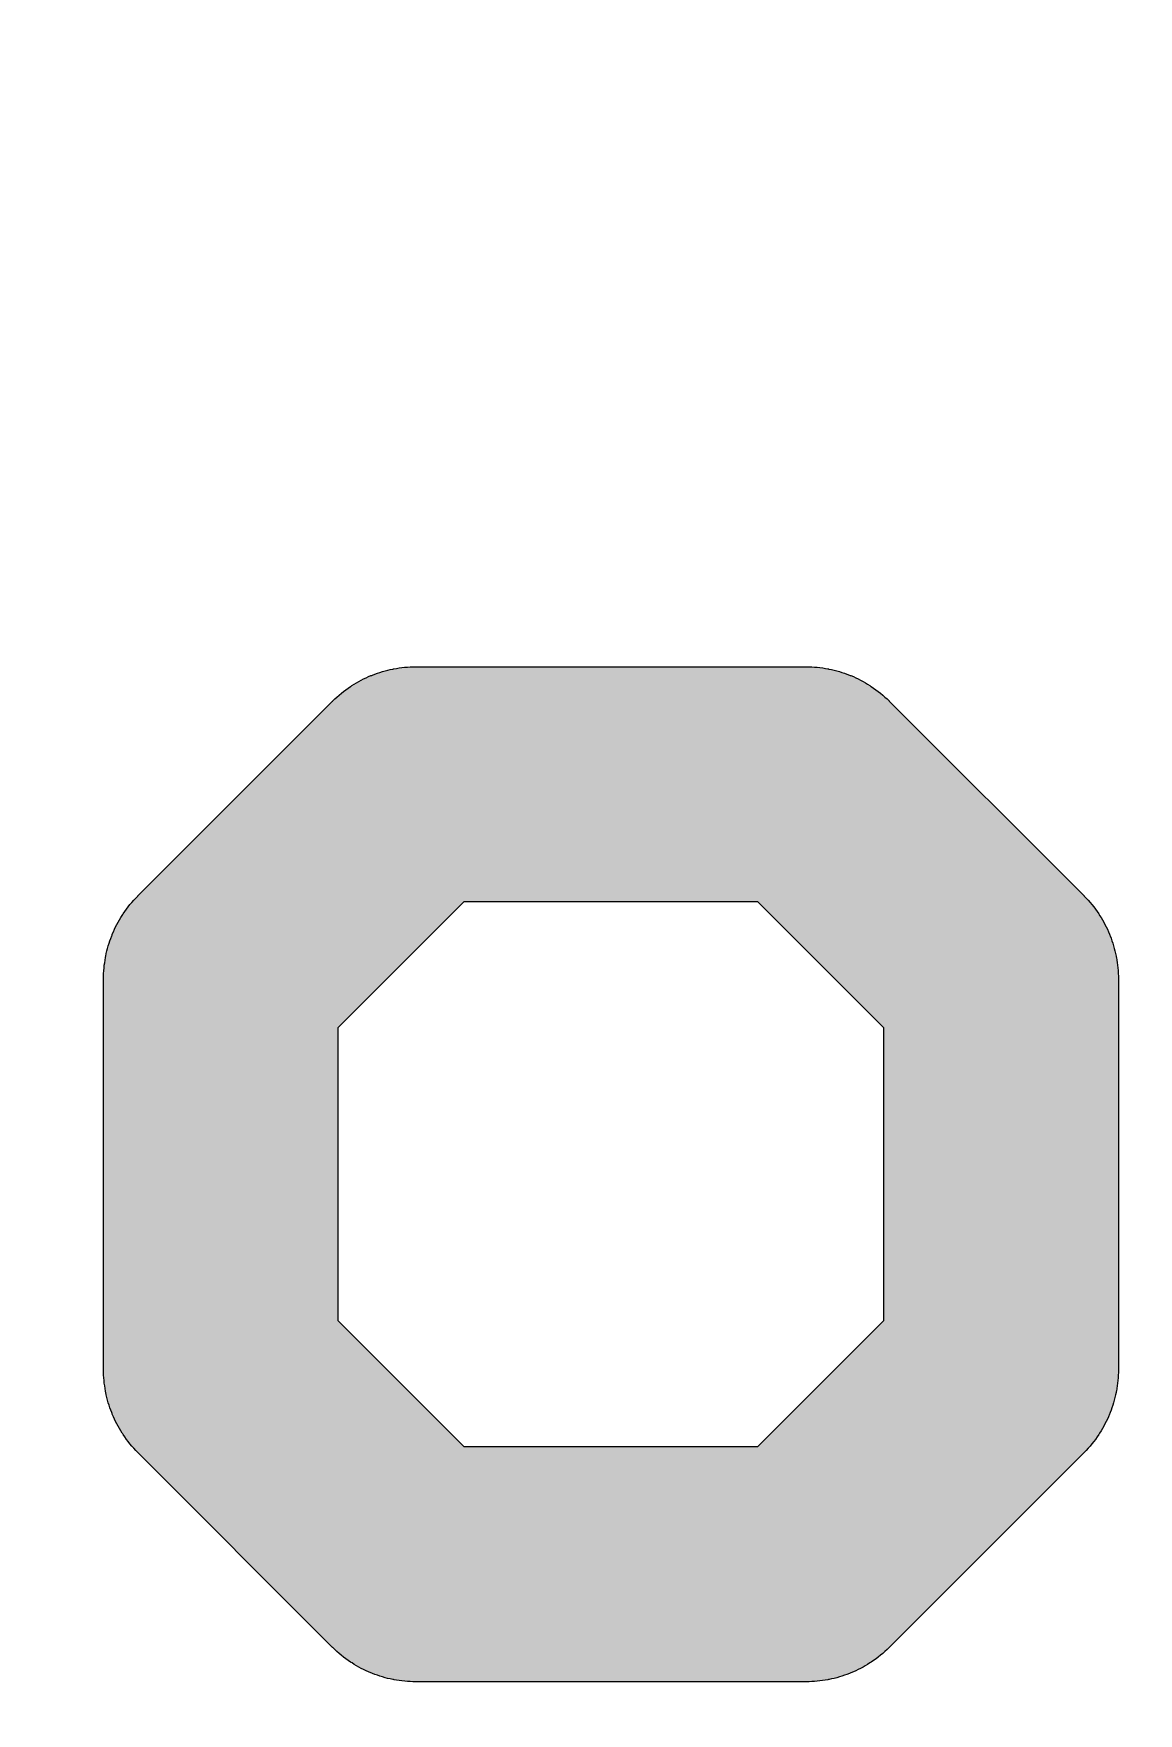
# Model space of a CAD drawing. Extents: x 2 to 177, y -204 to -3.
# Drawn here: x 91.9 to 95.76, y -111.54 to -105.66 of the extents above; entities that cross this region are included whole.
import ezdxf

# ---------------------------------------------------------------- set-up
doc = ezdxf.new("R2010")
doc.units = 0
doc.layers.add('LAYER_1', color=7, linetype='CONTINUOUS')

# ---------------------------------------------------------------- blocks, each defined once
blk = doc.blocks.new('*U17')
at = {"layer": 'LAYER_1', "color": 7}
for points in [[(93.226, -108.8787), (93.2057, -107.8792), (93.226, -107.8781)], [(93.226, -108.8787), (93.226, -107.8781), (93.2285, -108.8763)], [(93.2285, -108.8763), (93.226, -107.8781), (93.2285, -107.8781)], [(93.2285, -108.8763), (93.2285, -107.8781), (93.2342, -108.8705)], [(93.2342, -108.8705), (93.2285, -107.8781), (93.2342, -107.8781)], [(93.2406, -108.8641), (93.2342, -107.8781), (93.2406, -107.878)], [(93.2342, -108.8705), (93.2342, -107.8781), (93.2406, -108.8641)], [(93.2406, -108.8641), (93.2406, -107.878), (93.2538, -108.8509)], [(93.2538, -108.8509), (93.2406, -107.878), (93.2538, -107.878)], [(93.2538, -108.8509), (93.2538, -107.878), (93.2832, -108.8216)], [(93.2832, -108.8216), (93.2538, -107.878), (93.2832, -107.878)], [(93.2832, -108.8216), (93.2832, -107.878), (93.3119, -108.7928)], [(93.3119, -108.7928), (93.2832, -107.878), (93.3119, -107.878)], [(93.3119, -108.7928), (93.3119, -107.878), (93.3607, -108.7441)], [(93.3607, -108.7441), (93.3119, -107.878), (93.3607, -107.878)], [(93.3607, -108.7441), (93.3607, -107.878), (93.4022, -108.7026)], [(93.4022, -108.7026), (93.3607, -107.878), (93.4022, -107.878)], [(93.4022, -108.7026), (93.4022, -107.878), (93.4048, -108.7)], [(93.4048, -108.7), (93.4022, -107.878), (93.4048, -107.878)], [(93.4048, -108.7), (93.4048, -107.878), (93.4664, -108.7)], [(93.4664, -108.7), (93.4048, -107.878), (93.4664, -107.878)], [(93.4664, -108.7), (93.4664, -107.878), (93.5178, -108.7)], [(93.5178, -108.7), (93.4664, -107.878), (93.5178, -107.878)], [(93.5178, -108.7), (93.5178, -107.878), (93.5937, -108.7)], [(93.5937, -108.7), (93.5178, -107.878), (93.5937, -107.878)], [(93.5937, -108.7), (93.5937, -107.878), (93.6521, -108.7)], [(93.6521, -108.7), (93.5937, -107.878), (93.6521, -107.878)], [(93.6521, -108.7), (93.6521, -107.878), (93.8861, -108.7)], [(93.8861, -108.7), (93.6521, -107.878), (93.8861, -107.878)], [(93.8861, -108.7), (93.8861, -107.878), (93.9502, -108.7)], [(93.9502, -108.7), (93.8861, -107.878), (93.9502, -107.878)], [(93.9502, -108.7), (93.9502, -107.878), (94.1841, -108.7)], [(94.1841, -108.7), (93.9502, -107.878), (94.1841, -107.878)], [(94.1841, -108.7), (94.1841, -107.878), (94.2425, -108.7)], [(94.2425, -108.7), (94.1841, -107.878), (94.2425, -107.878)], [(94.2425, -108.7), (94.2425, -107.878), (94.3184, -108.7)], [(94.3184, -108.7), (94.2425, -107.878), (94.3184, -107.878)], [(94.3184, -108.7), (94.3184, -107.878), (94.3698, -108.7)], [(94.3698, -108.7), (94.3184, -107.878), (94.3698, -107.878)], [(94.3698, -108.7), (94.3698, -107.878), (94.4314, -108.7)], [(94.4314, -108.7), (94.3698, -107.878), (94.4314, -107.878)], [(94.4314, -108.7), (94.4314, -107.878), (94.4341, -108.7026)], [(94.4341, -108.7026), (94.4314, -107.878), (94.4341, -107.878)], [(94.4341, -108.7026), (94.4341, -107.878), (94.4756, -108.7441)], [(94.4756, -108.7441), (94.4341, -107.878), (94.4756, -107.878)], [(94.4756, -108.7441), (94.4756, -107.878), (94.5243, -108.7928)], [(94.5243, -108.7928), (94.4756, -107.878), (94.5243, -107.878)], [(94.5243, -108.7928), (94.5243, -107.878), (94.5531, -108.8216)], [(94.5531, -108.8216), (94.5243, -107.878), (94.5531, -107.878)], [(94.5531, -108.8216), (94.5531, -107.878), (94.5824, -108.8509)], [(94.5824, -108.8509), (94.5531, -107.878), (94.5824, -107.878)], [(94.5824, -108.8509), (94.5824, -107.878), (94.5956, -108.8641)], [(94.5956, -108.8641), (94.5824, -107.878), (94.5956, -107.878)], [(94.5956, -108.8641), (94.5956, -107.878), (94.602, -108.8705)], [(94.602, -108.8705), (94.5956, -107.878), (94.602, -107.878)], [(94.602, -108.8705), (94.602, -107.878), (94.6078, -108.8763)], [(94.6078, -108.8763), (94.602, -107.878), (94.6078, -107.8781)], [(94.6078, -108.8763), (94.6078, -107.8781), (94.6102, -108.8787)], [(94.6102, -108.8787), (94.6078, -107.8781), (94.6102, -107.8782)], [(94.6102, -108.8787), (94.6102, -107.8782), (94.6307, -108.8992)], [(94.6307, -108.8992), (94.6102, -107.8782), (94.6307, -107.8791)], [(93.04, -109.0647), (93.0207, -107.9383), (93.04, -107.9272)], [(93.0785, -109.0262), (93.04, -107.9272), (93.0785, -107.9089)], [(93.04, -109.0647), (93.04, -107.9272), (93.0785, -109.0262)], [(93.0815, -109.0232), (93.0785, -107.9089), (93.0815, -107.9078)], [(93.0785, -109.0262), (93.0785, -107.9089), (93.0785, -109.0262)], [(93.0785, -109.0262), (93.0785, -107.9089), (93.0785, -107.9089)], [(93.0785, -109.0262), (93.0785, -107.9089), (93.0815, -109.0232)], [(93.0818, -109.0229), (93.0815, -107.9078), (93.0818, -107.9077)], [(93.0815, -109.0232), (93.0815, -107.9078), (93.0818, -109.0229)], [(93.0831, -109.0217), (93.0818, -107.9077), (93.0831, -107.9072)], [(93.0818, -109.0229), (93.0818, -107.9077), (93.0831, -109.0217)], [(93.0834, -109.0213), (93.0831, -107.9072), (93.0834, -107.9071)], [(93.0831, -109.0217), (93.0831, -107.9072), (93.0834, -109.0213)], [(93.0987, -109.0061), (93.0834, -107.9071), (93.0987, -107.9014)], [(93.0834, -109.0213), (93.0834, -107.9071), (93.0987, -109.0061)], [(93.101, -109.0038), (93.0987, -107.9014), (93.101, -107.9007)], [(93.0987, -109.0061), (93.0987, -107.9014), (93.101, -109.0038)], [(93.1412, -108.9635), (93.101, -107.9007), (93.1412, -107.8888)], [(93.101, -109.0038), (93.101, -107.9007), (93.1412, -108.9635)], [(93.1434, -108.9614), (93.1412, -107.8888), (93.1434, -107.8884)], [(93.1412, -108.9635), (93.1412, -107.8888), (93.1434, -108.9614)], [(93.1554, -108.9493), (93.1434, -107.8884), (93.1554, -107.8858)], [(93.1434, -108.9614), (93.1434, -107.8884), (93.1554, -108.9493)], [(93.1554, -108.9493), (93.1554, -107.8858), (93.1555, -108.9493)], [(93.1555, -108.9493), (93.1554, -107.8858), (93.1555, -107.8858)], [(93.1565, -108.9483), (93.1555, -107.8858), (93.1565, -107.8856)], [(93.1555, -108.9493), (93.1555, -107.8858), (93.1565, -108.9483)], [(93.1565, -108.9483), (93.1565, -107.8856), (93.1566, -108.9481)], [(93.1566, -108.9481), (93.1565, -107.8856), (93.1566, -107.8856)], [(93.1585, -108.9462), (93.1566, -107.8856), (93.1585, -107.8853)], [(93.1566, -108.9481), (93.1566, -107.8856), (93.1585, -108.9462)], [(93.1612, -108.9435), (93.1585, -107.8853), (93.1612, -107.885)], [(93.1585, -108.9462), (93.1585, -107.8853), (93.1612, -108.9435)], [(93.2032, -108.9016), (93.1612, -107.885), (93.2032, -107.8793)], [(93.1612, -108.9435), (93.1612, -107.885), (93.2032, -108.9016)], [(93.2057, -108.899), (93.2032, -107.8793), (93.2057, -107.8792)], [(93.2032, -108.9016), (93.2032, -107.8793), (93.2057, -108.899)], [(93.2057, -108.899), (93.2057, -107.8792), (93.226, -108.8787)], [(94.6307, -108.8992), (94.6307, -107.8791), (94.6329, -108.9014)], [(94.6329, -108.9014), (94.6307, -107.8791), (94.6329, -107.8794)], [(94.6329, -108.9014), (94.6329, -107.8794), (94.6755, -108.944)], [(94.6755, -108.944), (94.6329, -107.8794), (94.6755, -107.8849)], [(94.6755, -108.944), (94.6755, -107.8849), (94.6773, -108.9458)], [(94.6773, -108.9458), (94.6755, -107.8849), (94.6773, -107.8852)], [(94.6773, -108.9458), (94.6773, -107.8852), (94.6797, -108.9482)], [(94.6797, -108.9482), (94.6773, -107.8852), (94.6797, -107.8856)], [(94.6797, -108.9482), (94.6797, -107.8856), (94.6797, -108.9482)], [(94.6797, -108.9482), (94.6797, -107.8856), (94.6797, -107.8856)], [(94.6797, -108.9482), (94.6797, -107.8856), (94.6807, -108.9492)], [(94.6807, -108.9492), (94.6797, -107.8856), (94.6807, -107.8858)], [(94.6807, -108.9492), (94.6807, -107.8858), (94.6809, -108.9495)], [(94.6809, -108.9495), (94.6807, -107.8858), (94.6809, -107.8858)], [(94.6809, -108.9495), (94.6809, -107.8858), (94.6928, -108.9613)], [(94.6928, -108.9613), (94.6809, -107.8858), (94.6928, -107.8883)], [(94.6928, -108.9613), (94.6928, -107.8883), (94.6951, -108.9637)], [(94.6951, -108.9637), (94.6928, -107.8883), (94.6951, -107.889)], [(94.6951, -108.9637), (94.6951, -107.889), (94.7355, -109.004)], [(94.7355, -109.004), (94.6951, -107.889), (94.7355, -107.9006)], [(94.7355, -109.004), (94.7355, -107.9006), (94.7375, -109.006)], [(94.7375, -109.006), (94.7355, -107.9006), (94.7375, -107.9014)], [(94.7375, -109.006), (94.7375, -107.9014), (94.753, -109.0215)], [(94.753, -109.0215), (94.7375, -107.9014), (94.753, -107.9071)], [(94.753, -109.0215), (94.753, -107.9071), (94.7532, -109.0217)], [(94.7532, -109.0217), (94.753, -107.9071), (94.7532, -107.9072)], [(94.7532, -109.0217), (94.7532, -107.9072), (94.7546, -109.0231)], [(94.7546, -109.0231), (94.7532, -107.9072), (94.7546, -107.9077)], [(94.7546, -109.0231), (94.7546, -107.9077), (94.7546, -109.0231)], [(94.7546, -109.0231), (94.7546, -107.9077), (94.7546, -107.9077)], [(94.7546, -109.0231), (94.7546, -107.9077), (94.7576, -109.0261)], [(94.7576, -109.0261), (94.7546, -107.9077), (94.7576, -107.9088)], [(94.7576, -109.0261), (94.7576, -107.9088), (94.7579, -109.0264)], [(94.7579, -109.0264), (94.7576, -107.9088), (94.7579, -107.909)], [(94.7579, -109.0264), (94.7579, -107.909), (94.7962, -109.0647)], [(94.7962, -109.0647), (94.7579, -107.909), (94.7962, -107.9291)], [(94.7962, -109.0647), (94.7962, -107.9291), (94.8155, -109.0839)], [(94.8155, -109.0839), (94.7962, -107.9291), (94.8155, -107.9393)], [(92.9482, -111.314), (92.9442, -107.9981), (92.9482, -107.9943)], [(92.95, -111.3157), (92.9482, -107.9943), (92.95, -107.9927)], [(92.9482, -111.314), (92.9482, -107.9943), (92.95, -111.3157)], [(92.9639, -111.3276), (92.95, -107.9927), (92.9639, -107.9807)], [(92.95, -111.3157), (92.95, -107.9927), (92.9639, -111.3276)], [(92.9844, -109.1203), (92.9639, -107.9807), (92.9844, -107.963)], [(92.9639, -109.1408), (92.9639, -107.9807), (92.9844, -109.1203)], [(92.9864, -109.1183), (92.9844, -107.963), (92.9864, -107.9616)], [(92.9844, -109.1203), (92.9844, -107.963), (92.9864, -109.1183)], [(93.0039, -109.1008), (92.9864, -107.9616), (93.0039, -107.9489)], [(92.9864, -109.1183), (92.9864, -107.9616), (93.0039, -109.1008)], [(93.0059, -109.0988), (93.0039, -107.9489), (93.0059, -107.9476)], [(93.0039, -109.1008), (93.0039, -107.9489), (93.0059, -109.0988)], [(93.0082, -109.0965), (93.0059, -107.9476), (93.0082, -107.9461)], [(93.0059, -109.0988), (93.0059, -107.9476), (93.0082, -109.0965)], [(93.0084, -109.0964), (93.0082, -107.9461), (93.0084, -107.946)], [(93.0082, -109.0965), (93.0082, -107.9461), (93.0084, -109.0964)], [(93.0111, -109.0936), (93.0084, -107.946), (93.0111, -107.9444)], [(93.0084, -109.0964), (93.0084, -107.946), (93.0111, -109.0936)], [(93.0113, -109.0934), (93.0111, -107.9444), (93.0113, -107.9442)], [(93.0111, -109.0936), (93.0111, -107.9444), (93.0113, -109.0934)], [(93.0207, -109.084), (93.0113, -107.9442), (93.0207, -107.9383)], [(93.0113, -109.0934), (93.0113, -107.9442), (93.0207, -109.084)], [(93.0207, -109.084), (93.0207, -107.9383), (93.04, -109.0647)], [(94.8155, -109.0839), (94.8155, -107.9393), (94.825, -109.0935)], [(94.825, -109.0935), (94.8155, -107.9393), (94.825, -107.9443)], [(94.825, -109.0935), (94.825, -107.9443), (94.8251, -109.0936)], [(94.8251, -109.0936), (94.825, -107.9443), (94.8251, -107.9443)], [(94.8251, -109.0936), (94.8251, -107.9443), (94.8279, -109.0964)], [(94.8279, -109.0964), (94.8251, -107.9443), (94.8279, -107.946)], [(94.8279, -109.0964), (94.8279, -107.946), (94.828, -109.0965)], [(94.828, -109.0965), (94.8279, -107.946), (94.828, -107.9461)], [(94.828, -109.0965), (94.828, -107.9461), (94.8303, -109.0988)], [(94.8303, -109.0988), (94.828, -107.9461), (94.8303, -107.9475)], [(94.8303, -109.0988), (94.8303, -107.9475), (94.8324, -109.1009)], [(94.8324, -109.1009), (94.8303, -107.9475), (94.8324, -107.949)], [(94.8324, -109.1009), (94.8324, -107.949), (94.8498, -109.1183)], [(94.8498, -109.1183), (94.8324, -107.949), (94.8498, -107.9615)], [(94.8498, -109.1183), (94.8498, -107.9615), (94.8519, -109.1204)], [(94.8519, -109.1204), (94.8498, -107.9615), (94.8519, -107.9632)], [(94.8519, -109.1204), (94.8519, -107.9632), (94.8723, -109.1408)], [(94.8723, -109.1408), (94.8519, -107.9632), (94.8723, -107.9806)], [(94.8723, -111.3276), (94.8723, -107.9806), (94.8863, -111.3156)], [(94.8863, -111.3156), (94.8723, -107.9806), (94.8863, -107.9925)], [(94.8863, -111.3156), (94.8863, -107.9925), (94.8881, -111.314)], [(94.8881, -111.314), (94.8863, -107.9925), (94.8881, -107.9943)], [(94.8881, -111.314), (94.8881, -107.9943), (94.892, -111.3102)], [(94.892, -111.3102), (94.8881, -107.9943), (94.892, -107.9981)], [(92.8927, -111.2587), (92.8735, -108.0687), (92.8927, -108.0496)], [(92.9146, -111.2806), (92.8927, -108.0496), (92.9146, -108.0276)], [(92.8927, -111.2587), (92.8927, -108.0496), (92.9146, -111.2806)], [(92.927, -111.293), (92.9146, -108.0276), (92.927, -108.0152)], [(92.9146, -111.2806), (92.9146, -108.0276), (92.927, -111.293)], [(92.9388, -111.3048), (92.927, -108.0152), (92.9388, -108.0035)], [(92.927, -111.293), (92.927, -108.0152), (92.9388, -111.3048)], [(92.9431, -111.3091), (92.9388, -108.0035), (92.9431, -107.9991)], [(92.9388, -111.3048), (92.9388, -108.0035), (92.9431, -111.3091)], [(92.9439, -111.3099), (92.9431, -107.9991), (92.9439, -107.9984)], [(92.9431, -111.3091), (92.9431, -107.9991), (92.9439, -111.3099)], [(92.9439, -111.3099), (92.9439, -107.9984), (92.9439, -107.9983)], [(92.9439, -111.3099), (92.9439, -107.9983), (92.944, -111.31)], [(92.944, -111.31), (92.9439, -107.9983), (92.944, -107.9983)], [(92.9439, -111.3099), (92.9439, -107.9984), (92.9439, -111.3099)], [(92.9442, -111.3102), (92.944, -107.9982), (92.9442, -107.9981)], [(92.944, -111.31), (92.944, -107.9983), (92.944, -107.9982)], [(92.944, -111.31), (92.944, -107.9982), (92.9442, -111.3102)], [(92.944, -111.31), (92.944, -107.9983), (92.944, -111.31)], [(92.9442, -111.3102), (92.9442, -107.9981), (92.9442, -111.3102)], [(92.9442, -111.3102), (92.9442, -107.9981), (92.9442, -107.9981)], [(92.9442, -111.3102), (92.9442, -107.9981), (92.9482, -111.314)], [(94.892, -111.3102), (94.892, -107.9981), (94.8921, -111.3101)], [(94.8921, -111.3101), (94.892, -107.9981), (94.8921, -107.9982)], [(94.8921, -111.3101), (94.8921, -107.9982), (94.8922, -111.31)], [(94.8922, -111.31), (94.8921, -107.9982), (94.8922, -107.9983)], [(94.8922, -111.31), (94.8922, -107.9983), (94.8923, -111.3099)], [(94.8923, -111.3099), (94.8922, -107.9983), (94.8923, -107.9983)], [(94.8923, -111.3099), (94.8923, -107.9983), (94.8923, -111.3099)], [(94.8923, -111.3099), (94.8923, -107.9983), (94.8923, -107.9984)], [(94.8923, -111.3099), (94.8923, -107.9984), (94.8923, -111.3099)], [(94.8923, -111.3099), (94.8923, -107.9984), (94.8923, -107.9984)], [(94.8923, -111.3099), (94.8923, -107.9984), (94.8931, -111.3091)], [(94.8931, -111.3091), (94.8923, -107.9984), (94.8931, -107.9991)], [(94.8931, -111.3091), (94.8931, -107.9991), (94.8974, -111.3048)], [(94.8974, -111.3048), (94.8931, -107.9991), (94.8974, -108.0035)], [(94.8974, -111.3048), (94.8974, -108.0035), (94.9092, -111.293)], [(94.9092, -111.293), (94.8974, -108.0035), (94.9092, -108.0152)], [(94.9092, -111.293), (94.9092, -108.0152), (94.9216, -111.2806)], [(94.9216, -111.2806), (94.9092, -108.0152), (94.9216, -108.0276)], [(94.9216, -111.2806), (94.9216, -108.0276), (94.9436, -111.2587)], [(94.9436, -111.2587), (94.9216, -108.0276), (94.9436, -108.0496)], [(94.9436, -111.2587), (94.9436, -108.0496), (94.9627, -111.2395)], [(94.9627, -111.2395), (94.9436, -108.0496), (94.9627, -108.0687)], [(92.8433, -111.2093), (92.8189, -108.1234), (92.8433, -108.0989)], [(92.8735, -111.2395), (92.8433, -108.0989), (92.8735, -108.0687)], [(92.8433, -111.2093), (92.8433, -108.0989), (92.8735, -111.2395)], [(92.8735, -111.2395), (92.8735, -108.0687), (92.8927, -111.2587)], [(94.9627, -111.2395), (94.9627, -108.0687), (94.9929, -111.2093)], [(94.9929, -111.2093), (94.9627, -108.0687), (94.9929, -108.0989)], [(94.9929, -111.2093), (94.9929, -108.0989), (95.0173, -111.1849)], [(95.0173, -111.1849), (94.9929, -108.0989), (95.0173, -108.1234)], [(92.8189, -111.1849), (92.7131, -108.2291), (92.8189, -108.1234)], [(92.8189, -111.1849), (92.8189, -108.1234), (92.8433, -111.2093)], [(95.0173, -111.1849), (95.0173, -108.1234), (95.1231, -111.0791)], [(95.1231, -111.0791), (95.0173, -108.1234), (95.1231, -108.2291)], [(92.7131, -111.0791), (92.6823, -108.2599), (92.7131, -108.2291)], [(92.7131, -111.0791), (92.7131, -108.2291), (92.8189, -111.1849)], [(95.1231, -111.0791), (95.1231, -108.2291), (95.1539, -111.0483)], [(95.1539, -111.0483), (95.1231, -108.2291), (95.1539, -108.2599)], [(92.6823, -111.0483), (92.5317, -108.4105), (92.6823, -108.2599)], [(92.6823, -111.0483), (92.6823, -108.2599), (92.7131, -111.0791)], [(95.1539, -111.0483), (95.1539, -108.2599), (95.3045, -110.8977)], [(95.3045, -110.8977), (95.1539, -108.2599), (95.3045, -108.4105)], [(92.5317, -110.8977), (92.4204, -108.5218), (92.5317, -108.4105)], [(92.5317, -110.8977), (92.5317, -108.4105), (92.6823, -111.0483)], [(95.3045, -110.8977), (95.3045, -108.4105), (95.4158, -110.7864)], [(95.4158, -110.7864), (95.3045, -108.4105), (95.4158, -108.5218)], [(92.4204, -110.7864), (92.3937, -108.5485), (92.4204, -108.5218)], [(92.4204, -110.7864), (92.4204, -108.5218), (92.5317, -110.8977)], [(95.4158, -110.7864), (95.4158, -108.5218), (95.4425, -110.7597)], [(95.4425, -110.7597), (95.4158, -108.5218), (95.4425, -108.5485)], [(92.36, -110.726), (92.3379, -108.6043), (92.36, -108.5822)], [(92.3937, -110.7597), (92.36, -108.5822), (92.3937, -108.5485)], [(92.36, -110.726), (92.36, -108.5822), (92.3937, -110.7597)], [(92.3937, -110.7597), (92.3937, -108.5485), (92.4204, -110.7864)], [(95.4425, -110.7597), (95.4425, -108.5485), (95.4762, -110.726)], [(95.4762, -110.726), (95.4425, -108.5485), (95.4762, -108.5822)], [(95.4762, -110.726), (95.4762, -108.5822), (95.4983, -110.7039)], [(95.4983, -110.7039), (95.4762, -108.5822), (95.4983, -108.6043)], [(92.3113, -110.6773), (92.2952, -108.647), (92.3113, -108.6309)], [(92.3379, -110.7039), (92.3113, -108.6309), (92.3379, -108.6043)], [(92.3113, -110.6773), (92.3113, -108.6309), (92.3379, -110.7039)], [(92.3379, -110.7039), (92.3379, -108.6043), (92.36, -110.726)], [(95.4983, -110.7039), (95.4983, -108.6043), (95.5248, -110.6773)], [(95.5248, -110.6773), (95.4983, -108.6043), (95.5248, -108.6309)], [(95.5248, -110.6773), (95.5248, -108.6309), (95.541, -110.6612)], [(95.541, -110.6612), (95.5248, -108.6309), (95.541, -108.647)], [(92.2618, -110.6277), (92.2349, -108.7104), (92.2618, -108.6806)], [(92.262, -110.6279), (92.2618, -108.6806), (92.262, -108.6803)], [(92.2618, -110.6277), (92.2618, -108.6806), (92.262, -110.6279)], [(92.2621, -110.6281), (92.262, -108.6803), (92.2621, -108.6801)], [(92.262, -110.6279), (92.262, -108.6803), (92.2621, -110.6281)], [(92.2623, -110.6283), (92.2621, -108.6801), (92.2623, -108.6799)], [(92.2621, -110.6281), (92.2621, -108.6801), (92.2621, -110.6281)], [(92.2621, -110.6281), (92.2621, -108.6801), (92.2621, -108.6801)], [(92.2621, -110.6281), (92.2621, -108.6801), (92.2623, -110.6283)], [(92.2628, -110.6288), (92.2623, -108.6799), (92.2628, -108.6794)], [(92.2623, -110.6283), (92.2623, -108.6799), (92.2628, -110.6288)], [(92.2691, -110.6351), (92.2628, -108.6794), (92.2691, -108.6731)], [(92.2628, -110.6288), (92.2628, -108.6794), (92.2691, -110.6351)], [(92.2778, -110.6438), (92.2691, -108.6731), (92.2778, -108.6643)], [(92.2691, -110.6351), (92.2691, -108.6731), (92.2778, -110.6438)], [(92.2952, -110.6612), (92.2778, -108.6643), (92.2952, -108.647)], [(92.2778, -110.6438), (92.2778, -108.6643), (92.2952, -110.6612)], [(92.2952, -110.6612), (92.2952, -108.647), (92.3113, -110.6773)], [(95.541, -110.6612), (95.541, -108.647), (95.5583, -110.6438)], [(95.5583, -110.6438), (95.541, -108.647), (95.5583, -108.6643)], [(95.5583, -110.6438), (95.5583, -108.6643), (95.5671, -110.6351)], [(95.5671, -110.6351), (95.5583, -108.6643), (95.5671, -108.6731)], [(95.5671, -110.6351), (95.5671, -108.6731), (95.5734, -110.6288)], [(95.5734, -110.6288), (95.5671, -108.6731), (95.5734, -108.6794)], [(95.5734, -110.6288), (95.5734, -108.6794), (95.5739, -110.6283)], [(95.5739, -110.6283), (95.5734, -108.6794), (95.5739, -108.6799)], [(95.5739, -110.6283), (95.5739, -108.6799), (95.574, -110.6281)], [(95.574, -110.6281), (95.5739, -108.6799), (95.574, -108.6801)], [(95.574, -110.6281), (95.574, -108.6801), (95.574, -110.6281)], [(95.574, -110.6281), (95.574, -108.6801), (95.574, -108.6801)], [(95.574, -110.6281), (95.574, -108.6801), (95.5743, -110.6277)], [(95.5743, -110.6277), (95.574, -108.6801), (95.5743, -108.6805)], [(95.5743, -110.6277), (95.5743, -108.6805), (95.5744, -110.6277)], [(95.5744, -110.6277), (95.5743, -108.6805), (95.5744, -108.6805)], [(95.5744, -110.6277), (95.5744, -108.6805), (95.6014, -110.5977)], [(95.6014, -110.5977), (95.5744, -108.6805), (95.6014, -108.7136)], [(92.2077, -110.5601), (92.198, -108.764), (92.2077, -108.7481)], [(92.2079, -110.5604), (92.2077, -108.7481), (92.2079, -108.7478)], [(92.2077, -110.5601), (92.2077, -108.7481), (92.2079, -110.5604)], [(92.2087, -110.5617), (92.2079, -108.7478), (92.2087, -108.7465)], [(92.2079, -110.5604), (92.2079, -108.7478), (92.2087, -110.5617)], [(92.2088, -110.5619), (92.2087, -108.7465), (92.2088, -108.7463)], [(92.2087, -110.5617), (92.2087, -108.7465), (92.2088, -110.5619)], [(92.2106, -110.5649), (92.2088, -108.7463), (92.2106, -108.7433)], [(92.2088, -110.5619), (92.2088, -108.7463), (92.2106, -110.5649)], [(92.2349, -110.5947), (92.2106, -108.7432), (92.2349, -108.7104)], [(92.2106, -110.565), (92.2106, -108.7433), (92.2106, -108.7432)], [(92.2106, -110.565), (92.2106, -108.7432), (92.2349, -110.5947)], [(92.2106, -110.5649), (92.2106, -108.7433), (92.2106, -110.565)], [(92.2349, -110.5947), (92.2349, -108.7104), (92.2618, -110.6277)], [(95.6014, -110.5977), (95.6014, -108.7136), (95.6255, -110.565)], [(95.6255, -110.565), (95.6014, -108.7136), (95.6255, -108.7432)], [(95.6255, -110.565), (95.6255, -108.7432), (95.6257, -110.5648)], [(95.6257, -110.5648), (95.6255, -108.7432), (95.6257, -108.7434)], [(95.6257, -110.5648), (95.6257, -108.7434), (95.6274, -110.5619)], [(95.6274, -110.5619), (95.6257, -108.7434), (95.6274, -108.7463)], [(95.6274, -110.5619), (95.6274, -108.7463), (95.6275, -110.5618)], [(95.6275, -110.5618), (95.6274, -108.7463), (95.6275, -108.7464)], [(95.6275, -110.5618), (95.6275, -108.7464), (95.6283, -110.5604)], [(95.6283, -110.5604), (95.6275, -108.7464), (95.6283, -108.7478)], [(95.6283, -110.5604), (95.6283, -108.7478), (95.6284, -110.5602)], [(95.6284, -110.5602), (95.6283, -108.7478), (95.6284, -108.748)], [(95.6284, -110.5602), (95.6284, -108.748), (95.6382, -110.5442)], [(95.6382, -110.5442), (95.6284, -108.748), (95.6382, -108.7639)], [(92.172, -110.4916), (92.17, -108.8221), (92.172, -108.8171)], [(92.1727, -110.4933), (92.172, -108.8171), (92.1727, -108.8155)], [(92.172, -110.4916), (92.172, -108.8171), (92.1727, -110.4933)], [(92.1767, -110.5027), (92.1727, -108.8155), (92.1767, -108.8054)], [(92.1727, -110.4933), (92.1727, -108.8155), (92.1767, -110.5027)], [(92.1776, -110.5049), (92.1767, -108.8054), (92.1776, -108.8036)], [(92.1767, -110.5027), (92.1767, -108.8054), (92.1776, -110.5049)], [(92.1968, -110.542), (92.1776, -108.8036), (92.1968, -108.766)], [(92.1776, -110.5049), (92.1776, -108.8036), (92.1968, -110.542)], [(92.198, -110.5443), (92.1968, -108.766), (92.198, -108.764)], [(92.1968, -110.542), (92.1968, -108.766), (92.198, -110.5443)], [(92.198, -110.5443), (92.198, -108.764), (92.2077, -110.5601)], [(95.6382, -110.5442), (95.6382, -108.7639), (95.6394, -110.5423)], [(95.6394, -110.5423), (95.6382, -108.7639), (95.6394, -108.7662)], [(95.6394, -110.5423), (95.6394, -108.7662), (95.6586, -110.5046)], [(95.6586, -110.5046), (95.6394, -108.7662), (95.6586, -108.8033)], [(95.6586, -110.5046), (95.6586, -108.8033), (95.6595, -110.5027)], [(95.6595, -110.5027), (95.6586, -108.8033), (95.6595, -108.8055)], [(95.6595, -110.5027), (95.6595, -108.8055), (95.6635, -110.4927)], [(95.6635, -110.4927), (95.6595, -108.8055), (95.6635, -108.8149)], [(95.6635, -110.4927), (95.6635, -108.8149), (95.6641, -110.4912)], [(95.6641, -110.4912), (95.6635, -108.8149), (95.6641, -108.8166)], [(95.6641, -110.4912), (95.6641, -108.8166), (95.6662, -110.4861)], [(95.6662, -110.4861), (95.6641, -108.8166), (95.6662, -108.822)], [(92.1557, -110.4422), (92.151, -108.8853), (92.1557, -108.8658)], [(92.1563, -110.4447), (92.1557, -108.8658), (92.1563, -108.8639)], [(92.1557, -110.4422), (92.1557, -108.8658), (92.1563, -110.4447)], [(92.1692, -110.4836), (92.1563, -108.8639), (92.1692, -108.8243)], [(92.1563, -110.4447), (92.1563, -108.8639), (92.1692, -110.4836)], [(92.17, -110.4862), (92.1692, -108.8243), (92.17, -108.8221)], [(92.1692, -110.4836), (92.1692, -108.8243), (92.17, -110.4862)], [(92.17, -110.4862), (92.17, -108.8221), (92.172, -110.4916)], [(95.6662, -110.4861), (95.6662, -108.822), (95.667, -110.4841)], [(95.667, -110.4841), (95.6662, -108.822), (95.667, -108.8244)], [(95.667, -110.4841), (95.667, -108.8244), (95.6799, -110.4443)], [(95.6799, -110.4443), (95.667, -108.8244), (95.6799, -108.8635)], [(95.6799, -110.4443), (95.6799, -108.8635), (95.6805, -110.4424)], [(95.6805, -110.4424), (95.6799, -108.8635), (95.6805, -108.866)], [(95.6805, -110.4424), (95.6805, -108.866), (95.6851, -110.4229)], [(95.6851, -110.4229), (95.6805, -108.866), (95.6851, -108.885)], [(92.1444, -110.3785), (92.142, -108.9701), (92.1444, -108.9275)], [(92.1447, -110.383), (92.1444, -108.9275), (92.1447, -108.9256)], [(92.1444, -110.3785), (92.1444, -108.9275), (92.1447, -110.383)], [(92.1474, -110.4023), (92.1447, -108.9256), (92.1474, -108.9056)], [(92.1447, -110.383), (92.1447, -108.9256), (92.1474, -110.4023)], [(92.1478, -110.405), (92.1474, -108.9056), (92.1478, -108.9034)], [(92.1474, -110.4023), (92.1474, -108.9056), (92.1478, -110.405)], [(92.1493, -110.4137), (92.1478, -108.9034), (92.1493, -108.8946)], [(92.1478, -110.405), (92.1478, -108.9034), (92.1493, -110.4137)], [(92.1497, -110.4165), (92.1493, -108.8944), (92.1497, -108.8918)], [(92.1493, -110.4138), (92.1493, -108.8946), (92.1493, -108.8944)], [(92.1493, -110.4138), (92.1493, -108.8944), (92.1497, -110.4165)], [(92.1493, -110.4137), (92.1493, -108.8946), (92.1493, -110.4138)], [(92.1506, -110.421), (92.1497, -108.8918), (92.1506, -108.8872)], [(92.1497, -110.4165), (92.1497, -108.8918), (92.1497, -110.4165)], [(92.1497, -110.4165), (92.1497, -108.8918), (92.1497, -108.8918)], [(92.1497, -110.4165), (92.1497, -108.8918), (92.1506, -110.421)], [(92.151, -110.4232), (92.1506, -108.8872), (92.151, -108.8853)], [(92.1506, -110.421), (92.1506, -108.8872), (92.151, -110.4232)], [(92.151, -110.4232), (92.151, -108.8853), (92.1557, -110.4422)], [(95.6851, -110.4229), (95.6851, -108.885), (95.6856, -110.4209)], [(95.6856, -110.4209), (95.6851, -108.885), (95.6856, -108.8874)], [(95.6856, -110.4209), (95.6856, -108.8874), (95.6865, -110.4164)], [(95.6865, -110.4164), (95.6856, -108.8874), (95.6865, -108.8917)], [(95.6865, -110.4164), (95.6865, -108.8917), (95.6865, -110.4163)], [(95.6865, -110.4163), (95.6865, -108.8917), (95.6865, -108.8919)], [(95.6865, -110.4163), (95.6865, -108.8919), (95.6869, -110.4138)], [(95.6869, -110.4138), (95.6865, -108.8919), (95.6869, -108.8944)], [(95.6869, -110.4138), (95.6869, -108.8944), (95.6869, -110.4137)], [(95.6869, -110.4137), (95.6869, -108.8944), (95.6869, -108.8945)], [(95.6869, -110.4137), (95.6869, -108.8945), (95.6884, -110.4049)], [(95.6884, -110.4049), (95.6869, -108.8945), (95.6884, -108.9032)], [(95.6884, -110.4049), (95.6884, -108.9032), (95.6888, -110.4027)], [(95.6888, -110.4027), (95.6884, -108.9032), (95.6888, -108.9059)], [(95.6888, -110.4027), (95.6888, -108.9059), (95.6915, -110.3826)], [(95.6915, -110.3826), (95.6888, -108.9059), (95.6915, -108.9252)], [(95.6915, -110.3826), (95.6915, -108.9252), (95.6918, -110.3807)], [(95.6918, -110.3807), (95.6915, -108.9252), (95.6918, -108.9296)], [(95.6918, -110.3807), (95.6918, -108.9296), (95.6942, -110.338)], [(95.6942, -110.338), (95.6918, -108.9296), (95.6942, -108.9701)], [(92.142, -110.3381), (92.142, -108.9704), (92.142, -108.9701)], [(92.142, -110.3381), (92.142, -108.9701), (92.142, -110.3381)], [(92.142, -110.3381), (92.142, -108.9701), (92.142, -108.9701)], [(92.142, -110.3381), (92.142, -108.9701), (92.1444, -110.3785)], [(92.142, -110.3377), (92.142, -108.9705), (92.142, -108.9704)], [(92.142, -110.3377), (92.142, -108.9704), (92.142, -110.3381)], [(92.142, -110.3377), (92.142, -108.9706), (92.142, -108.9705)], [(92.142, -110.3377), (92.142, -108.9705), (92.142, -110.3377)], [(92.142, -110.3346), (92.142, -108.9707), (92.142, -108.9706)], [(92.142, -110.3346), (92.142, -108.9706), (92.142, -110.3375)], [(92.142, -110.3375), (92.142, -108.9706), (92.142, -108.9706)], [(92.142, -110.3375), (92.142, -108.9706), (92.142, -110.3377)], [(92.142, -110.3314), (92.142, -108.99), (92.142, -108.9707)], [(92.142, -110.3314), (92.142, -108.9707), (92.142, -110.3346)], [(92.142, -110.3314), (92.142, -108.99), (92.142, -110.3314)], [(92.9639, -111.3276), (92.9639, -110.1674), (92.9844, -111.3451)], [(92.9844, -111.3451), (92.9639, -110.1674), (92.9844, -110.1879)], [(94.8723, -111.3276), (94.8519, -110.1878), (94.8723, -110.1674)], [(92.9844, -111.3451), (92.9844, -110.1879), (92.9864, -111.3468)], [(92.9864, -111.3468), (92.9844, -110.1879), (92.9864, -110.1899)], [(92.9864, -111.3468), (92.9864, -110.1899), (93.0039, -111.3592)], [(93.0039, -111.3592), (92.9864, -110.1899), (93.0039, -110.2074)], [(93.0039, -111.3592), (93.0039, -110.2074), (93.0059, -111.3607)], [(93.0059, -111.3607), (93.0039, -110.2074), (93.0059, -110.2094)], [(93.0059, -111.3607), (93.0059, -110.2094), (93.0082, -111.3622)], [(93.0082, -111.3622), (93.0059, -110.2094), (93.0082, -110.2117)], [(93.0082, -111.3622), (93.0082, -110.2117), (93.0084, -111.3623)], [(93.0084, -111.3623), (93.0082, -110.2117), (93.0084, -110.2119)], [(93.0084, -111.3623), (93.0084, -110.2119), (93.0111, -111.3639)], [(93.0111, -111.3639), (93.0084, -110.2119), (93.0111, -110.2146)], [(93.0111, -111.3639), (93.0111, -110.2146), (93.0113, -111.364)], [(93.0113, -111.364), (93.0111, -110.2146), (93.0113, -110.2148)], [(93.0113, -111.364), (93.0113, -110.2148), (93.0207, -111.369)], [(93.0207, -111.369), (93.0113, -110.2148), (93.0207, -110.2242)], [(93.0207, -111.369), (93.0207, -110.2242), (93.04, -111.3791)], [(93.04, -111.3791), (93.0207, -110.2242), (93.04, -110.2435)], [(94.8155, -111.37), (94.7962, -110.2435), (94.8155, -110.2243)], [(94.825, -111.364), (94.8155, -110.2243), (94.825, -110.2147)], [(94.8155, -111.37), (94.8155, -110.2243), (94.825, -111.364)], [(94.8251, -111.3639), (94.825, -110.2147), (94.8251, -110.2146)], [(94.825, -111.364), (94.825, -110.2147), (94.8251, -111.3639)], [(94.8279, -111.3623), (94.8251, -110.2146), (94.8279, -110.2118)], [(94.8251, -111.3639), (94.8251, -110.2146), (94.8279, -111.3623)], [(94.828, -111.3622), (94.8279, -110.2118), (94.828, -110.2117)], [(94.8279, -111.3623), (94.8279, -110.2118), (94.828, -111.3622)], [(94.8303, -111.3607), (94.828, -110.2117), (94.8303, -110.2094)], [(94.828, -111.3622), (94.828, -110.2117), (94.8303, -111.3607)], [(94.8324, -111.3593), (94.8303, -110.2094), (94.8324, -110.2073)], [(94.8303, -111.3607), (94.8303, -110.2094), (94.8324, -111.3593)], [(94.8498, -111.3467), (94.8324, -110.2073), (94.8498, -110.1899)], [(94.8324, -111.3593), (94.8324, -110.2073), (94.8498, -111.3467)], [(94.8519, -111.3453), (94.8498, -110.1899), (94.8519, -110.1878)], [(94.8498, -111.3467), (94.8498, -110.1899), (94.8519, -111.3453)], [(94.8519, -111.3453), (94.8519, -110.1878), (94.8723, -111.3276)], [(93.04, -111.3791), (93.04, -110.2435), (93.0785, -111.3994)], [(93.0785, -111.3994), (93.04, -110.2435), (93.0785, -110.282)], [(93.0785, -111.3994), (93.0785, -110.282), (93.0785, -111.3994)], [(93.0785, -111.3994), (93.0785, -110.282), (93.0785, -110.282)], [(93.0785, -111.3994), (93.0785, -110.282), (93.0815, -111.4005)], [(93.0815, -111.4005), (93.0785, -110.282), (93.0815, -110.285)], [(93.0815, -111.4005), (93.0815, -110.285), (93.0818, -111.4006)], [(93.0818, -111.4006), (93.0815, -110.285), (93.0818, -110.2853)], [(93.0818, -111.4006), (93.0818, -110.2853), (93.0831, -111.4011)], [(93.0831, -111.4011), (93.0818, -110.2853), (93.0831, -110.2866)], [(93.0831, -111.4011), (93.0831, -110.2866), (93.0834, -111.4012)], [(93.0834, -111.4012), (93.0831, -110.2866), (93.0834, -110.2869)], [(93.0834, -111.4012), (93.0834, -110.2869), (93.0987, -111.4068)], [(93.0987, -111.4068), (93.0834, -110.2869), (93.0987, -110.3022)], [(94.753, -111.4011), (94.7375, -110.3022), (94.753, -110.2867)], [(94.7532, -111.401), (94.753, -110.2867), (94.7532, -110.2865)], [(94.753, -111.4011), (94.753, -110.2867), (94.7532, -111.401)], [(94.7546, -111.4005), (94.7532, -110.2865), (94.7546, -110.2851)], [(94.7532, -111.401), (94.7532, -110.2865), (94.7546, -111.4005)], [(94.7576, -111.3995), (94.7546, -110.2851), (94.7576, -110.2821)], [(94.7546, -111.4005), (94.7546, -110.2851), (94.7546, -111.4005)], [(94.7546, -111.4005), (94.7546, -110.2851), (94.7546, -110.2851)], [(94.7546, -111.4005), (94.7546, -110.2851), (94.7576, -111.3995)], [(94.7579, -111.3994), (94.7576, -110.2821), (94.7579, -110.2818)], [(94.7576, -111.3995), (94.7576, -110.2821), (94.7579, -111.3994)], [(94.7962, -111.3811), (94.7579, -110.2818), (94.7962, -110.2435)], [(94.7579, -111.3994), (94.7579, -110.2818), (94.7962, -111.3811)], [(94.7962, -111.3811), (94.7962, -110.2435), (94.8155, -111.37)], [(93.0987, -111.4068), (93.0987, -110.3022), (93.101, -111.4077)], [(93.101, -111.4077), (93.0987, -110.3022), (93.101, -110.3045)], [(93.101, -111.4077), (93.101, -110.3045), (93.1412, -111.4193)], [(93.1412, -111.4193), (93.101, -110.3045), (93.1412, -110.3448)], [(93.1412, -111.4193), (93.1412, -110.3448), (93.1434, -111.4199)], [(93.1434, -111.4199), (93.1412, -110.3448), (93.1434, -110.3469)], [(93.1434, -111.4199), (93.1434, -110.3469), (93.1554, -111.4225)], [(93.1554, -111.4225), (93.1434, -110.3469), (93.1554, -110.3589)], [(94.6928, -111.4199), (94.6809, -110.3588), (94.6928, -110.347)], [(94.6951, -111.4194), (94.6928, -110.347), (94.6951, -110.3446)], [(94.6928, -111.4199), (94.6928, -110.347), (94.6951, -111.4194)], [(94.7355, -111.4075), (94.6951, -110.3446), (94.7355, -110.3042)], [(94.6951, -111.4194), (94.6951, -110.3446), (94.7355, -111.4075)], [(94.7375, -111.4069), (94.7355, -110.3042), (94.7375, -110.3022)], [(94.7355, -111.4075), (94.7355, -110.3042), (94.7375, -111.4069)], [(94.7375, -111.4069), (94.7375, -110.3022), (94.753, -111.4011)], [(93.1554, -111.4225), (93.1554, -110.3589), (93.1555, -111.4225)], [(93.1555, -111.4225), (93.1554, -110.3589), (93.1555, -110.359)], [(93.1555, -111.4225), (93.1555, -110.359), (93.1565, -111.4226)], [(93.1565, -111.4226), (93.1555, -110.359), (93.1565, -110.36)], [(93.1565, -111.4226), (93.1565, -110.36), (93.1566, -111.4227)], [(93.1566, -111.4227), (93.1565, -110.36), (93.1566, -110.3601)], [(93.1566, -111.4227), (93.1566, -110.3601), (93.1585, -111.423)], [(93.1585, -111.423), (93.1566, -110.3601), (93.1585, -110.362)], [(93.1585, -111.423), (93.1585, -110.362), (93.1612, -111.4234)], [(93.1612, -111.4234), (93.1585, -110.362), (93.1612, -110.3648)], [(93.1612, -111.4234), (93.1612, -110.3648), (93.2032, -111.4288)], [(93.2032, -111.4288), (93.1612, -110.3648), (93.2032, -110.4067)], [(94.6755, -111.4232), (94.6329, -110.4068), (94.6755, -110.3642)], [(94.6773, -111.423), (94.6755, -110.3642), (94.6773, -110.3624)], [(94.6755, -111.4232), (94.6755, -110.3642), (94.6773, -111.423)], [(94.6797, -111.4226), (94.6773, -110.3624), (94.6797, -110.36)], [(94.6773, -111.423), (94.6773, -110.3624), (94.6797, -111.4226)], [(94.6807, -111.4225), (94.6797, -110.36), (94.6807, -110.359)], [(94.6797, -111.4226), (94.6797, -110.36), (94.6797, -111.4226)], [(94.6797, -111.4226), (94.6797, -110.36), (94.6797, -110.36)], [(94.6797, -111.4226), (94.6797, -110.36), (94.6807, -111.4225)], [(94.6809, -111.4224), (94.6807, -110.359), (94.6809, -110.3588)], [(94.6807, -111.4225), (94.6807, -110.359), (94.6809, -111.4224)], [(94.6809, -111.4224), (94.6809, -110.3588), (94.6928, -111.4199)], [(93.2032, -111.4288), (93.2032, -110.4067), (93.2057, -111.4291)], [(93.2057, -111.4291), (93.2032, -110.4067), (93.2057, -110.4092)], [(93.2057, -111.4291), (93.2057, -110.4092), (93.226, -111.4301)], [(93.226, -111.4301), (93.2057, -110.4092), (93.226, -110.4295)], [(93.226, -111.4301), (93.226, -110.4295), (93.2285, -111.4302)], [(93.2285, -111.4302), (93.226, -110.4295), (93.2285, -110.432)], [(93.2285, -111.4302), (93.2285, -110.432), (93.2342, -111.4302)], [(93.2342, -111.4302), (93.2285, -110.432), (93.2342, -110.4377)], [(93.2342, -111.4302), (93.2342, -110.4377), (93.2406, -111.4302)], [(93.2406, -111.4302), (93.2342, -110.4377), (93.2406, -110.4441)], [(93.2406, -111.4302), (93.2406, -110.4441), (93.2538, -111.4302)], [(93.2538, -111.4302), (93.2406, -110.4441), (93.2538, -110.4574)], [(93.2538, -111.4302), (93.2538, -110.4574), (93.2832, -111.4302)], [(93.2832, -111.4302), (93.2538, -110.4574), (93.2832, -110.4867)], [(94.5824, -111.4302), (94.5531, -110.4867), (94.5824, -110.4573)], [(94.5956, -111.4302), (94.5824, -110.4573), (94.5956, -110.4441)], [(94.5824, -111.4302), (94.5824, -110.4573), (94.5956, -111.4302)], [(94.602, -111.4302), (94.5956, -110.4441), (94.602, -110.4377)], [(94.5956, -111.4302), (94.5956, -110.4441), (94.602, -111.4302)], [(94.6078, -111.4301), (94.602, -110.4377), (94.6078, -110.4319)], [(94.602, -111.4302), (94.602, -110.4377), (94.6078, -111.4301)], [(94.6102, -111.4301), (94.6078, -110.4319), (94.6102, -110.4295)], [(94.6078, -111.4301), (94.6078, -110.4319), (94.6102, -111.4301)], [(94.6307, -111.4291), (94.6102, -110.4295), (94.6307, -110.409)], [(94.6102, -111.4301), (94.6102, -110.4295), (94.6307, -111.4291)], [(94.6329, -111.429), (94.6307, -110.409), (94.6329, -110.4068)], [(94.6307, -111.4291), (94.6307, -110.409), (94.6329, -111.429)], [(94.6329, -111.429), (94.6329, -110.4068), (94.6755, -111.4232)], [(93.2832, -111.4302), (93.2832, -110.4867), (93.3119, -111.4302)], [(93.3119, -111.4302), (93.2832, -110.4867), (93.3119, -110.5155)], [(93.3119, -111.4302), (93.3119, -110.5155), (93.3607, -111.4302)], [(93.3607, -111.4302), (93.3119, -110.5155), (93.3607, -110.5642)], [(94.5243, -111.4302), (94.4756, -110.5642), (94.5243, -110.5154)], [(94.5531, -111.4302), (94.5243, -110.5154), (94.5531, -110.4867)], [(94.5243, -111.4302), (94.5243, -110.5154), (94.5531, -111.4302)], [(94.5531, -111.4302), (94.5531, -110.4867), (94.5824, -111.4302)], [(93.3607, -111.4302), (93.3607, -110.5642), (93.4022, -111.4302)], [(93.4022, -111.4302), (93.3607, -110.5642), (93.4022, -110.6057)], [(94.4756, -111.4302), (94.4341, -110.6057), (94.4756, -110.5642)], [(94.4756, -111.4302), (94.4756, -110.5642), (94.5243, -111.4302)], [(93.4022, -111.4302), (93.4022, -110.6057), (93.4048, -111.4302)], [(93.4048, -111.4302), (93.4022, -110.6057), (93.4048, -110.6083)], [(93.4048, -111.4302), (93.4048, -110.6083), (93.4664, -111.4302)], [(93.4664, -111.4302), (93.4048, -110.6083), (93.4664, -110.6083)], [(93.4664, -111.4302), (93.4664, -110.6083), (93.5178, -111.4302)], [(93.5178, -111.4302), (93.4664, -110.6083), (93.5178, -110.6083)], [(93.5178, -111.4302), (93.5178, -110.6083), (93.5937, -111.4302)], [(93.5937, -111.4302), (93.5178, -110.6083), (93.5937, -110.6083)], [(93.5937, -111.4302), (93.5937, -110.6083), (93.6521, -111.4302)], [(93.6521, -111.4302), (93.5937, -110.6083), (93.6521, -110.6083)], [(93.6521, -111.4302), (93.6521, -110.6083), (93.8861, -111.4302)], [(93.8861, -111.4302), (93.6521, -110.6083), (93.8861, -110.6083)], [(93.8861, -111.4302), (93.8861, -110.6083), (93.9502, -111.4302)], [(93.9502, -111.4302), (93.8861, -110.6083), (93.9502, -110.6083)], [(93.9502, -111.4302), (93.9502, -110.6083), (94.1841, -111.4302)], [(94.1841, -111.4302), (93.9502, -110.6083), (94.1841, -110.6083)], [(94.1841, -111.4302), (94.1841, -110.6083), (94.2425, -111.4302)], [(94.2425, -111.4302), (94.1841, -110.6083), (94.2425, -110.6083)], [(94.2425, -111.4302), (94.2425, -110.6083), (94.3184, -111.4302)], [(94.3184, -111.4302), (94.2425, -110.6083), (94.3184, -110.6083)], [(94.3184, -111.4302), (94.3184, -110.6083), (94.3698, -111.4302)], [(94.3698, -111.4302), (94.3184, -110.6083), (94.3698, -110.6083)], [(94.3698, -111.4302), (94.3698, -110.6083), (94.4314, -111.4302)], [(94.4314, -111.4302), (94.3698, -110.6083), (94.4314, -110.6083)], [(94.4341, -111.4302), (94.4314, -110.6083), (94.4341, -110.6057)], [(94.4314, -111.4302), (94.4314, -110.6083), (94.4341, -111.4302)], [(94.4341, -111.4302), (94.4341, -110.6057), (94.4756, -111.4302)]]:
    blk.add_solid(points, dxfattribs=at)
blk = doc.blocks.new('BLOCK_4')
at = {"layer": 'LAYER_1'}
blk.add_lwpolyline([(93.4048, -110.6083), (92.9639, -110.1674), (92.9639, -109.1408), (93.4048, -108.7), (94.4314, -108.7), (94.8723, -109.1408), (94.8723, -110.1674), (94.4314, -110.6083), (93.4048, -110.6083)], dxfattribs=at)
blk.add_open_spline([(95.6942, -108.9701), (95.6941, -108.9445), (95.6915, -108.9195), (95.687, -108.8952), (95.6867, -108.8937), (95.6866, -108.8922), (95.6863, -108.8907), (95.6815, -108.8662), (95.6743, -108.8426), (95.6653, -108.8198), (95.6645, -108.8179), (95.664, -108.816), (95.6632, -108.8141), (95.6536, -108.7909), (95.6419, -108.7689), (95.6285, -108.7481), (95.6274, -108.7464), (95.6264, -108.7446), (95.6253, -108.7429), (95.6104, -108.7205), (95.5934, -108.6996), (95.5744, -108.6806), (95.5742, -108.6804), (95.5741, -108.6801), (95.5738, -108.6799), (95.5738, -108.6799), (94.8924, -107.9984), (94.8924, -107.9984), (94.8924, -107.9984), (94.8919, -107.998), (94.8917, -107.9978), (94.8726, -107.9788), (94.8517, -107.9618), (94.8292, -107.9468), (94.8277, -107.9458), (94.826, -107.945), (94.8244, -107.9439), (94.8035, -107.9304), (94.7813, -107.9186), (94.7579, -107.9089), (94.7562, -107.9083), (94.7546, -107.9078), (94.7529, -107.9071), (94.7299, -107.898), (94.706, -107.8907), (94.6812, -107.8859), (94.68, -107.8857), (94.6789, -107.8855), (94.6778, -107.8854), (94.6531, -107.8807), (94.6278, -107.878), (94.6017, -107.878), (94.6017, -107.878), (93.2345, -107.878), (93.2345, -107.878), (93.2085, -107.878), (93.1832, -107.8807), (93.1585, -107.8853), (93.1574, -107.8855), (93.1562, -107.8857), (93.1551, -107.8859), (93.1303, -107.8907), (93.1064, -107.898), (93.0835, -107.9071), (93.0818, -107.9077), (93.08, -107.9083), (93.0783, -107.9089), (93.055, -107.9186), (93.0328, -107.9304), (93.0118, -107.9439), (93.0102, -107.945), (93.0086, -107.9458), (93.007, -107.9468), (92.9846, -107.9618), (92.9636, -107.9788), (92.9446, -107.9978), (92.9444, -107.998), (92.9441, -107.9982), (92.9439, -107.9984), (92.9439, -107.9984), (92.2623, -108.6799), (92.2623, -108.6799), (92.2621, -108.6801), (92.262, -108.6804), (92.262, -108.6804), (92.2428, -108.6995), (92.2258, -108.7204), (92.2109, -108.7428), (92.2097, -108.7446), (92.2088, -108.7464), (92.2076, -108.7482), (92.1942, -108.769), (92.1826, -108.7909), (92.173, -108.814), (92.1722, -108.816), (92.1716, -108.818), (92.1708, -108.82), (92.1619, -108.8427), (92.1547, -108.8662), (92.1499, -108.8906), (92.1496, -108.8922), (92.1495, -108.8938), (92.1492, -108.8953), (92.1447, -108.9196), (92.142, -108.9445), (92.142, -108.9701), (92.142, -108.9701), (92.142, -108.9707), (92.142, -108.9707), (92.142, -108.9707), (92.142, -110.3375), (92.142, -110.3375), (92.142, -110.3375), (92.142, -110.3381), (92.142, -110.3381), (92.142, -110.3637), (92.1447, -110.3886), (92.1492, -110.413), (92.1495, -110.4145), (92.1496, -110.416), (92.1499, -110.4175), (92.1547, -110.442), (92.1619, -110.4656), (92.1708, -110.4883), (92.1716, -110.4902), (92.1722, -110.4922), (92.173, -110.4941), (92.1826, -110.5173), (92.1943, -110.5393), (92.2077, -110.5601), (92.2088, -110.5619), (92.2097, -110.5636), (92.2109, -110.5653), (92.2258, -110.5877), (92.2428, -110.6086), (92.2618, -110.6277), (92.2618, -110.6277), (92.2621, -110.6281), (92.2623, -110.6283), (92.2623, -110.6283), (92.9439, -111.3099), (92.9439, -111.3099), (92.9441, -111.3101), (92.9444, -111.3102), (92.9446, -111.3105), (92.9636, -111.3294), (92.9845, -111.3465), (93.007, -111.3614), (93.0086, -111.3625), (93.0103, -111.3633), (93.0119, -111.3644), (93.0328, -111.3779), (93.0549, -111.3897), (93.0782, -111.3992), (93.08, -111.4), (93.0819, -111.4006), (93.0837, -111.4013), (93.1065, -111.4103), (93.1302, -111.4175), (93.1549, -111.4224), (93.1562, -111.4226), (93.1576, -111.4227), (93.1589, -111.423), (93.1835, -111.4276), (93.2086, -111.4302), (93.2345, -111.4302), (93.2345, -111.4302), (94.6017, -111.4302), (94.6017, -111.4302), (94.6276, -111.4302), (94.6528, -111.4276), (94.6773, -111.423), (94.6787, -111.4227), (94.68, -111.4226), (94.6814, -111.4224), (94.706, -111.4175), (94.7298, -111.4103), (94.7526, -111.4013), (94.7544, -111.4006), (94.7562, -111.4), (94.7581, -111.3993), (94.7813, -111.3897), (94.8035, -111.3779), (94.8243, -111.3644), (94.826, -111.3633), (94.8277, -111.3625), (94.8293, -111.3614), (94.8517, -111.3465), (94.8726, -111.3294), (94.8917, -111.3105), (94.8919, -111.3102), (94.8921, -111.3101), (94.8924, -111.3099), (94.8924, -111.3099), (95.5738, -110.6283), (95.5738, -110.6283), (95.5741, -110.6281), (95.5742, -110.6279), (95.5744, -110.6277), (95.5934, -110.6086), (95.6104, -110.5877), (95.6254, -110.5653), (95.6264, -110.5636), (95.6274, -110.5619), (95.6285, -110.5602), (95.6419, -110.5393), (95.6536, -110.5173), (95.6632, -110.4941), (95.664, -110.4922), (95.6645, -110.4903), (95.6653, -110.4884), (95.6743, -110.4656), (95.6815, -110.442), (95.6863, -110.4175), (95.6866, -110.416), (95.6867, -110.4145), (95.687, -110.413), (95.6915, -110.3886), (95.6941, -110.3637), (95.6942, -110.338), (95.6942, -110.338), (95.6942, -110.3375), (95.6942, -110.3375), (95.6942, -110.3375), (95.6942, -108.9707), (95.6942, -108.9707), (95.6942, -108.9707), (95.6942, -108.9701), (95.6942, -108.9701)], degree=3, knots=[0, 0, 0, 0, 1, 1, 1, 2, 2, 2, 3, 3, 3, 4, 4, 4, 5, 5, 5, 6, 6, 6, 7, 7, 7, 8, 8, 8, 9, 9, 9, 10, 10, 10, 11, 11, 11, 12, 12, 12, 13, 13, 13, 14, 14, 14, 15, 15, 15, 16, 16, 16, 17, 17, 17, 18, 18, 18, 19, 19, 19, 20, 20, 20, 21, 21, 21, 22, 22, 22, 23, 23, 23, 24, 24, 24, 25, 25, 25, 26, 26, 26, 27, 27, 27, 28, 28, 28, 29, 29, 29, 30, 30, 30, 31, 31, 31, 32, 32, 32, 33, 33, 33, 34, 34, 34, 35, 35, 35, 36, 36, 36, 37, 37, 37, 38, 38, 38, 39, 39, 39, 40, 40, 40, 41, 41, 41, 42, 42, 42, 43, 43, 43, 44, 44, 44, 45, 45, 45, 46, 46, 46, 47, 47, 47, 48, 48, 48, 49, 49, 49, 50, 50, 50, 51, 51, 51, 52, 52, 52, 53, 53, 53, 54, 54, 54, 55, 55, 55, 56, 56, 56, 57, 57, 57, 58, 58, 58, 59, 59, 59, 60, 60, 60, 61, 61, 61, 62, 62, 62, 63, 63, 63, 64, 64, 64, 65, 65, 65, 66, 66, 66, 67, 67, 67, 68, 68, 68, 69, 69, 69, 70, 70, 70, 71, 71, 71, 72, 72, 72, 73, 73, 73, 74, 74, 74, 75, 75, 75, 76, 76, 76, 76], dxfattribs=at)
at = {"layer": 'LAYER_1', "color": 7}
blk.add_blockref('*U17', (0, 0), dxfattribs=at)

msp = doc.modelspace()

# ---------------------------------------------------------------- linework, layer by layer
at = {"layer": 'LAYER_1', "color": 1}
msp.add_open_spline([(173.8227, -67.8153), (173.8227, -67.8153), (5.8227, -67.8153), (5.8227, -67.8153), (4.1659, -67.8153), (2.8227, -69.1584), (2.8227, -70.8153), (2.8227, -70.8153), (2.8227, -124.8153), (2.8227, -124.8153), (2.8227, -126.4721), (4.1659, -127.8153), (5.8227, -127.8153), (5.8227, -127.8153), (173.8227, -127.8153), (173.8227, -127.8153), (175.4796, -127.8153), (176.8227, -126.4721), (176.8227, -124.8153), (176.8227, -124.8153), (176.8227, -70.8153), (176.8227, -70.8153), (176.8227, -69.1584), (175.4796, -67.8153), (173.8227, -67.8153)], degree=3, knots=[0, 0, 0, 0, 1, 1, 1, 2, 2, 2, 3, 3, 3, 4, 4, 4, 5, 5, 5, 6, 6, 6, 7, 7, 7, 8, 8, 8, 8], dxfattribs=at)

# ---------------------------------------------------------------- block references
at = {"layer": 'LAYER_1'}
msp.add_blockref('BLOCK_4', (0, 0), dxfattribs=at)

doc.saveas('drawing.dxf')
